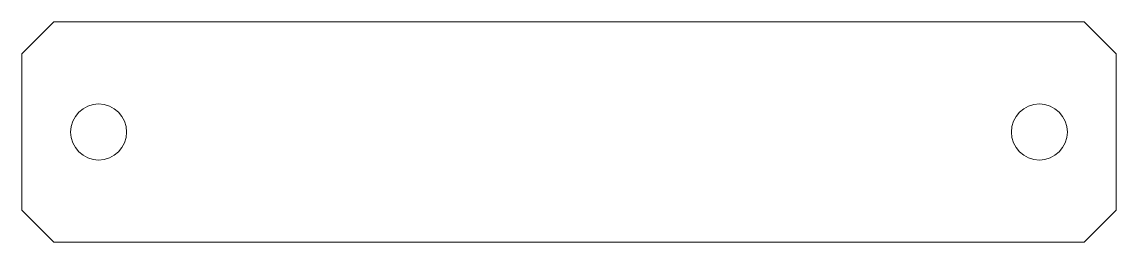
# Model space of a CAD drawing. Header units: millimetres. Extents: x -27.2 to 27.2, y -5.5 to 5.5.
import ezdxf

# ---------------------------------------------------------------- set-up
doc = ezdxf.new("R2010")
doc.units = ezdxf.units.MM

msp = doc.modelspace()

# ---------------------------------------------------------------- linework, layer by layer
at = {"color": 7, "linetype": 'Continuous', "lineweight": 15}
for p, q in [((-27.1526, 3.8735), (-25.5651, 5.461)), ((-25.5651, 5.461), (25.5651, 5.461)), ((25.5651, 5.461), (27.1526, 3.8735)), ((-27.1526, -3.8735), (-27.1526, 3.8735)), ((27.1526, -3.8735), (27.1526, 3.8735)), ((-27.1526, -3.8735), (-25.5651, -5.461)), ((25.5651, -5.461), (27.1526, -3.8735)), ((-25.5651, -5.461), (25.5651, -5.461))]:
    msp.add_line(p, q, dxfattribs=at)
for centre in [(-23.3426, 0), (23.3426, 0)]:
    msp.add_circle(centre, 1.3894, dxfattribs=at)

doc.saveas('drawing.dxf')
